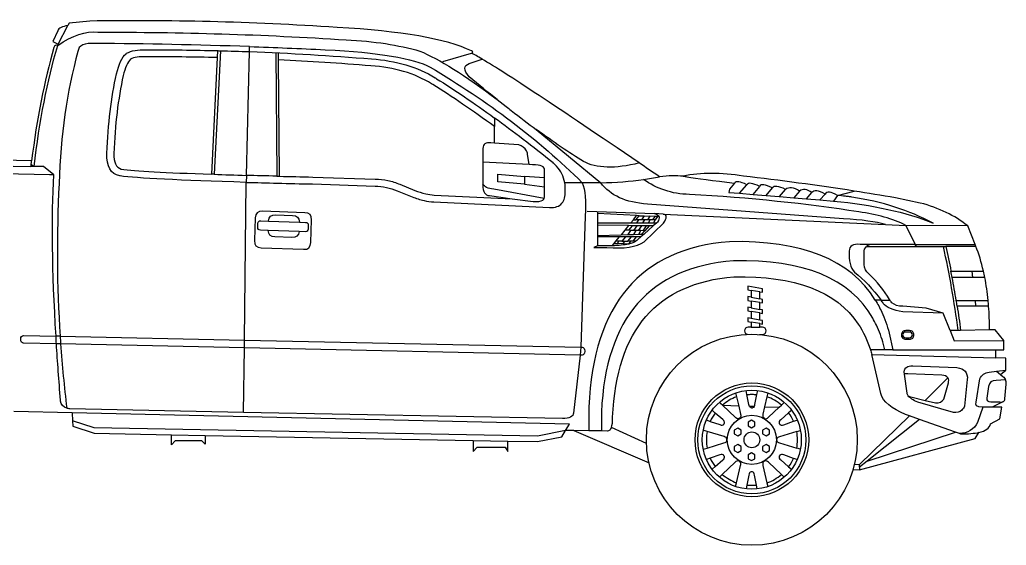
# Model space of a CAD drawing. Header units: metres. Extents: x -4511 to 935, y 0 to 1931.
# Drawn here: x -2692 to 935, y 0 to 1931 of the extents above; entities that cross this region are included whole.
import ezdxf

# ---------------------------------------------------------------- set-up
doc = ezdxf.new("R2010")
doc.units = ezdxf.units.M
doc.layers.add('ceco.net 247', color=7, linetype='Continuous')

msp = doc.modelspace()

# ---------------------------------------------------------------- linework, layer by layer
at = {"layer": 'ceco.net 247'}
for p, q in [((395.8, 296.1), (376.5, 295.2)), ((395.8, 276.9), (371.2, 275.6))]:
    msp.add_line(p, q, dxfattribs=at)
for points in [[(-2550.9, 1841.3), (-2514.8, 1909.1)], [(-1954.2, 1816.9), (-1977.2, 1362.9)], [(-1964.5, 1791.6), (-1963.2, 1817.3)], [(-1847.3, 1813.6), (-1847.2, 1832.1)], [(-1986.2, 1363.1), (-1964.5, 1791.6)], [(-1858.7, 1359.1), (-1847.3, 1813.6)], [(-1750.9, 1809.6), (-1746.7, 1356)], [(-1740.3, 1783.4), (-1740.7, 1809.1)], [(-1736.4, 1355.8), (-1740.3, 1783.4)], [(-1136.6, 1777.3), (-1030.7, 1807.7)], [(-946.1, 1569.7), (-946.1, 1538)], [(-946.1, 1477.3), (-946.1, 1538)], [(-792.5, 1527.6), (-555.6, 1332.1)], [(-4390, 1424.5), (-2650.8, 1391.3)], [(-2582.6, 1361.1), (-4398.4, 1399.8)], [(-2641.7, 1391.4), (-2650.8, 1391.4)], [(-2641.7, 1391.4), (-2649.6, 1400.3)], [(-2639.3, 1391.4), (-2641.7, 1391.4)], [(-2566.5, 1360.7), (-2605, 1391.4), (-2639.3, 1391.4)], [(-988.9, 1408), (-988.9, 1327)], [(-819.4, 1398.5), (-988.9, 1408)], [(-1858.7, 1359.1), (-1859.1, 1333.4)], [(-836, 1326.3), (-933.9, 1334.7), (-933.9, 1362.9), (-836, 1355.4)], [(-836, 1355.4), (-836, 1326.3)], [(-762.1, 1350.1), (-836, 1355.4)], [(-762.1, 1316.7), (-762.1, 1350.1)], [(-1865.9, 753.6), (-1859.1, 1333.4)], [(-836, 1326.3), (-762.1, 1316.7)], [(-623.4, 1332.1), (-688, 1332.1)], [(-555.6, 1332.1), (-623.4, 1332.1)], [(-63.3, 1329.9), (-82.3, 1308.1), (-84.9, 1296.5), (-45.7, 1293.3)], [(-45.7, 1293.3), (-18.5, 1324.2)], [(5.3, 1289), (29, 1318.4)], [(53, 1285.2), (75.5, 1312.9)], [(101.9, 1281.1), (123.9, 1307.4)], [(-45.7, 1293.3), (5.3, 1289)], [(5.3, 1289), (52.4, 1285.2), (53, 1285.2)], [(53, 1285.2), (101, 1281.1), (101.9, 1281.1)], [(101.9, 1281.1), (154.2, 1276)], [(175.6, 1301.1), (154.2, 1276)], [(154.2, 1276), (200.9, 1272.7)], [(200.9, 1272.7), (220.4, 1296)], [(200.9, 1272.7), (249.7, 1268.7)], [(249.7, 1268.7), (270.1, 1290.3)], [(315, 1285.5), (299.8, 1264.5)], [(315, 1285.5), (376.4, 1301.3)], [(249.7, 1268.7), (299.8, 1264.5)], [(-605.5, 1227.1), (-358.3, 1218.3)], [(-567.1, 1223.2), (-567.1, 1219.2)], [(-567.1, 1219.2), (-567.1, 1176.1)], [(-423.8, 1211.5), (-567.1, 1219.2)], [(-435.5, 1195.3), (-423.8, 1211.5)], [(-426.1, 1195.3), (-414.8, 1210.9)], [(-414.8, 1210.9), (-423.8, 1211.5)], [(-414.8, 1210.9), (-395.7, 1210)], [(-395.7, 1210), (-405.8, 1195.2)], [(-395.7, 1210), (-375.7, 1208.9)], [(-375.7, 1208.9), (-383.4, 1195.2)], [(-355.7, 1208), (-375.7, 1208.9)], [(-364.2, 1195.2), (-355.7, 1208)], [(-325.7, 1217), (-358.3, 1218.3)], [(-346.7, 1207.4), (-355.7, 1208)], [(-346.7, 1207.4), (-355, 1195.2)], [(-340.9, 1206.9), (-346.7, 1207.4)], [(-325.7, 1217), (491.2, 1178.6)], [(-1777.1, 1191.3), (-1663.8, 1187.3)], [(-567.1, 1176.1), (-567.1, 1138.3)], [(-453.6, 1174.4), (-567.1, 1176.1)], [(-564, 1185.1), (-444.9, 1185.1)], [(-453.6, 1174.4), (-467.2, 1157.7)], [(-439, 1174.1), (-453.6, 1174.4)], [(-452.9, 1157.2), (-439, 1174.1)], [(-444.9, 1185.1), (-435.5, 1195.3)], [(-444.9, 1185.1), (-422.8, 1185.1)], [(-423.2, 1173.9), (-439, 1174.1)], [(-423.2, 1173.9), (-435.7, 1156.7)], [(-435.5, 1195.3), (-426.1, 1195.3)], [(-416, 1195.3), (-426.1, 1195.3)], [(-404.5, 1173.5), (-423.2, 1173.9)], [(-422.8, 1185.1), (-416, 1195.3)], [(-422.8, 1185.1), (-401.6, 1185.1)], [(-416.4, 1156.1), (-404.5, 1173.5)], [(-405.8, 1195.2), (-416, 1195.3)], [(-394.8, 1195.2), (-405.8, 1195.2)], [(-387.3, 1173.3), (-404.5, 1173.5)], [(-394.8, 1195.2), (-401.6, 1185.1)], [(-401.6, 1185.1), (-379.6, 1185.1)], [(-399.9, 1155.7), (-387.3, 1173.3)], [(-362.7, 1173.1), (-396.4, 1143.5)], [(-383.4, 1195.2), (-394.8, 1195.2)], [(-377, 1173.3), (-393.5, 1155.7)], [(-377, 1173.3), (-387.3, 1173.3)], [(-374.1, 1195.2), (-383.4, 1195.2)], [(-379.6, 1185.1), (-374.1, 1195.2)], [(-379.6, 1185.1), (-361.4, 1185.1)], [(-362.7, 1173.1), (-377, 1173.3)], [(-364.2, 1195.2), (-374.1, 1195.2)], [(-355, 1195.2), (-364.2, 1195.2)], [(-348.9, 1185.1), (-362.7, 1173.1)], [(-355, 1195.2), (-361.4, 1185.1)], [(-361.4, 1185.1), (-348.9, 1185.1)], [(491.2, 1178.6), (566.4, 1175.2)], [(566.4, 1175.2), (601, 1105.3)], [(793.6, 1173.1), (566.4, 1175.2)], [(820.5, 1105.3), (793.6, 1173.1)], [(-1665.1, 1152.6), (-1778.2, 1156.7)], [(-567.1, 1138.3), (-480.6, 1140.9)], [(-567.1, 1138.3), (-567.1, 1133.4)], [(-567.1, 1133.4), (-567.1, 1100.2)], [(-486.7, 1133.4), (-567.1, 1133.4)], [(-500, 1116.7), (-486.7, 1133.4)], [(-464.8, 1133.4), (-486.7, 1133.4)], [(-467.2, 1157.7), (-480.6, 1140.9)], [(-480.6, 1140.9), (-454.7, 1141.6)], [(-464.8, 1133.4), (-478, 1116.7)], [(-452.9, 1157.2), (-467.2, 1157.7)], [(-442.8, 1133.4), (-464.8, 1133.4)], [(-455.7, 1116.7), (-442.8, 1133.4)], [(-454.7, 1141.6), (-444.5, 1157)], [(-454.7, 1141.6), (-434.9, 1142.3)], [(-444.5, 1157), (-452.9, 1157.2)], [(-435.7, 1156.7), (-444.5, 1157)], [(-423.9, 1133.4), (-442.8, 1133.4)], [(-436.4, 1116.7), (-423.9, 1133.4)], [(-426.1, 1156.5), (-435.7, 1156.7)], [(-426.1, 1156.5), (-434.9, 1142.3)], [(-434.9, 1142.3), (-415.5, 1142.9)], [(-416.4, 1156.1), (-426.1, 1156.5)], [(-408, 1133.4), (-423.9, 1133.4)], [(-408.3, 1155.9), (-416.4, 1156.1)], [(-415.5, 1142.9), (-408.3, 1155.9)], [(-415.5, 1142.9), (-405.2, 1143.1)], [(-399.9, 1155.7), (-408.3, 1155.9)], [(-396.4, 1143.5), (-408, 1133.4)], [(-393.5, 1155.7), (-405.2, 1143.1)], [(-405.2, 1143.1), (-396.4, 1143.5)], [(-393.5, 1155.7), (-399.9, 1155.7)], [(-513.6, 1100.2), (-506.6, 1108.6)], [(-506.6, 1108.6), (-500, 1116.7)], [(-506.6, 1108.6), (-493.8, 1108.1)], [(-489, 1116.7), (-500, 1116.7)], [(-493.8, 1108.1), (-489, 1116.7)], [(-473.6, 1107.3), (-493.8, 1108.1)], [(-478, 1116.7), (-489, 1116.7)], [(-478, 1116.7), (-467, 1116.7)], [(-473.6, 1107.3), (-467, 1116.7)], [(-453.6, 1106.6), (-473.6, 1107.3)], [(-467, 1116.7), (-455.7, 1116.7)], [(-446.1, 1116.7), (-455.7, 1116.7)], [(-453.5, 1106.6), (-453.6, 1106.6)], [(-446.1, 1116.7), (-453.5, 1106.6)], [(-436.4, 1116.7), (-446.1, 1116.7)], [(-426.7, 1116.7), (-436.4, 1116.7)], [(421.7, 1097.8), (704.3, 1097.8)], [(601, 1105.3), (438.4, 1105.5)], [(604.8, 1097.8), (601, 1105.3)], [(601, 1105.3), (820.5, 1105.3)], [(704.3, 1097.8), (713.2, 1097.8)], [(823.6, 1097.8), (713.2, 1097.8)], [(732.1, 1007.4), (808.8, 1007.4)], [(811.5, 983.4), (736.7, 983.4)], [(808.8, 1007.4), (851.5, 1007.4)], [(808.8, 1007.4), (811.5, 983.4)], [(856.6, 983.4), (811.5, 983.4)], [(29.5, 930.9), (38.7, 929.3), (38.7, 942.1), (-14.3, 952.4), (-14.3, 938.3), (-2.4, 936.2)], [(-2.4, 911.1), (-14.3, 913.5), (-14.3, 899.4), (-2.4, 897.4)], [(29.5, 930.9), (-2.4, 936.2)], [(-2.4, 936.2), (-2.4, 911.1)], [(-2.4, 911.1), (29.5, 905.1)], [(29.5, 905.1), (29.5, 930.9)], [(-2.4, 872.8), (-14.3, 875), (-14.3, 860.9), (-2.4, 858.9)], [(29.5, 891.9), (-2.4, 897.4)], [(-2.4, 897.4), (-2.4, 872.8)], [(-2.4, 872.8), (29.5, 866.6)], [(29.5, 891.9), (38.7, 890.4), (38.7, 903.3), (29.5, 905.1)], [(29.5, 866.6), (29.5, 891.9)], [(475.1, 900.7), (454, 900.7)], [(475.1, 900.7), (507.9, 900.7)], [(751.4, 899.6), (821.6, 899.6)], [(824.2, 878.3), (754.9, 878.3)], [(824.2, 878.3), (821.6, 899.6)], [(821.6, 899.6), (868.7, 899.6)], [(870.7, 878.3), (824.2, 878.3)], [(-2.4, 833.6), (-14.3, 835.8), (-14.3, 821.8), (-2.4, 819.6)], [(-2.4, 858.9), (-2.4, 833.6)], [(29.5, 853.6), (-2.4, 858.9)], [(29.5, 853.6), (38.7, 851.9), (38.7, 864.7), (29.5, 866.6)], [(29.5, 827.3), (29.5, 853.6)], [(729.4, 788.7), (703.7, 852.6)], [(29.5, 827.3), (-2.4, 833.6)], [(-2.4, 819.6), (-2.4, 801.3)], [(29.5, 814.3), (-2.4, 819.6)], [(-2.4, 801.3), (29.5, 801.3)], [(29.5, 814.3), (38.7, 812.8), (38.7, 825.7), (29.5, 827.3)], [(29.5, 801.3), (29.5, 814.3)], [(-2543.6, 767.9), (-2558.6, 768.1)], [(-2543.6, 767.9), (-1865.9, 753.6)], [(758.7, 789.2), (729.4, 788.7)], [(729.4, 788.7), (744.4, 750.5), (927, 752.5)], [(767.7, 789.2), (758.7, 789.2)], [(874.2, 791), (767.7, 789.2)], [(927, 752.5), (894.9, 791), (874.2, 791)], [(-2541.7, 739.7), (-2557.1, 740.2)], [(-1866.1, 725.4), (-2541.7, 739.7)], [(-1866.1, 725.4), (-1865.9, 753.6)], [(-1865.9, 753.6), (-629.3, 727.2)], [(-629.3, 727.2), (-631.7, 699)], [(897.5, 718.1), (927, 718.1), (927, 752.5)], [(-1869, 488.3), (-1866.1, 725.4)], [(-631.7, 699), (-1866.1, 725.4)], [(488.6, 718.1), (436, 718.1)], [(441, 701.4), (897.5, 688.3)], [(518.9, 718.1), (488.6, 718.1)], [(518.9, 718.1), (897.5, 718.1)], [(897.5, 688.3), (897.5, 718.1)], [(933.4, 643.8), (933.4, 687.3), (897.5, 688.3)], [(899.3, 639.4), (933.4, 643.8)], [(914.2, 627.5), (933.4, 643.8)], [(720.9, 615), (637.3, 532.3)], [(-59.8, 559.7), (-56.3, 545)], [(-56.3, 545), (-48.4, 511.5)], [(-18.5, 553.5), (-21.1, 568.5)], [(20.2, 568.6), (17.4, 553.6)], [(55.5, 545.6), (46.9, 508.7)], [(58.6, 560), (55.5, 545.6)], [(-108.4, 514.6), (-119.6, 525.1)], [(-107.3, 513.3), (-108.4, 514.6)], [(-48.4, 511.5), (-107.3, 513.3)], [(7.9, 509.6), (-9.2, 510.2)], [(46.9, 508.7), (100.5, 506.9)], [(100.5, 506.9), (108.5, 514.6)], [(108.5, 514.6), (119.4, 525)], [(922.6, 527), (883.9, 507.7)], [(-2499.7, 486.3), (-2713.5, 491)], [(-2499.7, 486.3), (-2497.9, 457.3)], [(-684.9, 421.7), (-670.7, 444.7), (-2499.7, 486.3)], [(-135, 485.8), (-146.5, 495.9)], [(146.4, 495.8), (135.3, 486.2)], [(579.9, 475.5), (395.8, 296.1)], [(615.9, 462.6), (579.9, 475.5)], [(883.9, 507.7), (848.7, 507.7)], [(-2497.9, 457.3), (-2496.6, 437), (-2417.8, 411.5), (-2133.8, 406)], [(-684.9, 421.7), (-788.8, 401.2), (-2417.8, 431.8), (-2497.9, 457.3)], [(-167, 460.2), (-152.9, 455.2)], [(-13.8, 452.6), (-13.8, 438.3), (-1.1, 431), (11.2, 438.3), (11.2, 452.6), (-1.1, 459.8), (-13.8, 452.6), (-13.8, 452.6)], [(153.6, 455.4), (166.9, 459.9)], [(615.9, 462.6), (423.5, 308.6)], [(748.6, 415.3), (615.9, 462.6)], [(-2010.5, 403.8), (-2010.5, 371.1), (-2022.1, 384), (-2120.9, 384), (-2133.8, 368.6), (-2133.8, 406)], [(-2133.8, 406), (-2010.5, 403.8)], [(-2010.5, 403.8), (-1024.4, 385.1)], [(-897.6, 382.7), (-788.8, 380.7), (-699.2, 398.6), (-684.9, 421.7)], [(-654.2, 421.2), (-684.9, 421.7)], [(-599.4, 420.5), (-654.2, 421.2)], [(-654.2, 421.2), (-378.2, 302.6)], [(-553.2, 419.9), (-599.4, 420.5)], [(-387.5, 374), (-516.4, 432.9)], [(-164.5, 418), (-178.8, 422.3)], [(-52.1, 430.3), (-64.7, 423.1), (-64.7, 408.8), (-52.1, 401.6), (-39.6, 408.8), (-39.6, 423.1), (-52.1, 430.3), (-52.1, 430.3)], [(39.2, 423.1), (39.2, 408.8), (52.1, 401.6), (64.3, 408.8), (64.3, 423.1), (52.1, 430.3), (39.2, 423.1), (39.2, 423.1)], [(165, 418), (178.6, 421.9)], [(423.5, 308.6), (748.6, 415.3)], [(763.1, 410.2), (748.6, 415.3)], [(820.7, 392.2), (834.8, 413.7)], [(-1024.4, 385.1), (-1024.4, 344.4), (-1010.1, 359.8), (-907.6, 359.8), (-897.6, 344.4), (-897.6, 382.7)], [(-1024.4, 385.1), (-897.6, 382.7)], [(-64.7, 348.1), (-52.1, 341), (-39.6, 348.1), (-39.6, 362.4), (-52.1, 369.6), (-64.7, 362.4), (-64.7, 348.1), (-64.7, 348.1)], [(64.3, 362.4), (52.1, 369.6), (39.2, 362.4), (39.2, 348.1), (52.1, 341), (64.3, 348.1), (64.3, 362.4), (64.3, 362.4)], [(395.8, 276.9), (820.7, 392.2)], [(-178.6, 352.6), (-164.5, 357.1)], [(-1.1, 339.7), (-13.8, 332.5), (-13.8, 318), (-1.1, 310.9), (11.2, 318), (11.2, 332.5), (-1.1, 339.7), (-1.1, 339.7)], [(178.4, 352.7), (165, 356.7)], [(-153.1, 319.7), (-166.8, 314.8)], [(166.6, 315), (153.6, 319.3)], [(423.5, 308.6), (395.8, 286.6)], [(395.8, 286.6), (395.8, 296.1)], [(-146.3, 279.4), (-135.1, 288.9)], [(-108.6, 260.5), (-119.3, 250.3)], [(119.1, 250.4), (108.9, 260.3)], [(135.3, 288.3), (146, 279.4)], [(395.8, 286.6), (395.8, 276.9)], [(-59.6, 215.8), (-56.3, 229.5)], [(-18.5, 221), (-21.1, 207)], [(20, 206.9), (17.4, 221)], [(55.5, 228.9), (58.5, 215.5)]]:
    msp.add_lwpolyline(points, dxfattribs=at)
for centre, radius in [((0, 387.7), 387.7), ((0.2, 387.3), 208.9), ((0.1, 387.3), 198.5), ((-0.1, 387.8), 182), ((0.1, 387.4), 90.4), ((0.2, 387.3), 29)]:
    msp.add_circle(centre, radius, dxfattribs=at)
for points, knots in [([(-1030.7, 1807.7), (-1025, 1811.2), (-1025, 1814.2), (-1030.7, 1816.4), (-1125.1, 1860.6), (-1289.8, 1889.3), (-1525, 1902.7), (-1844.8, 1923.1), (-2147.9, 1930.8), (-2434.1, 1926), (-2434.1, 1926), (-2510, 1918.3), (-2510, 1918.3), (-2510, 1918.3), (-2514.8, 1909.1), (-2514.8, 1909.1)], [0, 0, 0, 0, 1, 1, 1, 2, 2, 2, 3, 3, 3, 4, 4, 4, 5, 5, 5, 5]), ([(-2514.8, 1909.1), (-2535.9, 1906.6), (-2548.3, 1900.2), (-2552.2, 1889.9), (-2552.2, 1889.9), (-2570.3, 1850.3), (-2570.3, 1850.3), (-2570.3, 1850.3), (-2550.9, 1841.3), (-2550.9, 1841.3)], [0, 0, 0, 0, 1, 1, 1, 2, 2, 2, 3, 3, 3, 3]), ([(-2552.2, 1836.7), (-2497.9, 1873.8), (-2448.8, 1889.9), (-2404.8, 1885.1), (-2101.1, 1886), (-1796.7, 1876.7), (-1491.8, 1856.9), (-1389.3, 1852.1), (-1299.1, 1838.4), (-1221, 1815.6), (-1150.2, 1786.9), (-1055.4, 1727.3), (-936.4, 1637.2)], [0, 0, 0, 0, 1, 1, 1, 2, 2, 2, 3, 3, 3, 4, 4, 4, 4]), ([(-2552.2, 1836.7), (-2558.6, 1838.8), (-2563.2, 1836), (-2566.1, 1828.5), (-2601.5, 1706.7), (-2629, 1567.9), (-2648.3, 1412.1)], [0, 0, 0, 0, 1, 1, 1, 2, 2, 2, 2]), ([(-1847.2, 1832.1), (-2038.6, 1838.6), (-2227.4, 1842.6), (-2413.6, 1843.9), (-2454.8, 1845.9), (-2476.3, 1836.2), (-2477.9, 1814.4), (-2518.8, 1667.1), (-2541.9, 1505.6), (-2547.4, 1329.5), (-2556.9, 1139.8), (-2555.7, 952.6), (-2543.6, 767.9)], [0, 0, 0, 0, 1, 1, 1, 2, 2, 2, 3, 3, 3, 4, 4, 4, 4]), ([(-1859.1, 1333.4), (-2105.3, 1340.7), (-2260.1, 1348.4), (-2323, 1356.7), (-2323.5, 1356.9), (-2323.9, 1357.1), (-2324.3, 1357.1), (-2357.5, 1363.6), (-2373.2, 1391.5), (-2371.4, 1440.7), (-2367.5, 1547.8), (-2355.8, 1644.8), (-2336.6, 1731.5), (-2336.6, 1731.5), (-2336.4, 1731.5), (-2336.4, 1731.5), (-2327.7, 1768.1), (-2316, 1792.9), (-2301, 1805.9), (-2300.4, 1806.7), (-2299.9, 1807.2), (-2299, 1807.4), (-2281.9, 1817.6), (-2257.9, 1821.9), (-2226.9, 1820.2), (-2139.1, 1820.4), (-2051.1, 1819.5), (-1963.2, 1817.3)], [0, 0, 0, 0, 1, 1, 1, 2, 2, 2, 3, 3, 3, 4, 4, 4, 5, 5, 5, 6, 6, 6, 7, 7, 7, 8, 8, 8, 9, 9, 9, 9]), ([(-1963.2, 1817.3), (-1960.9, 1817.3), (-1958.8, 1817.1), (-1956.8, 1816.9), (-1955.9, 1816.9), (-1955.2, 1816.9), (-1954.2, 1816.9)], [0, 0, 0, 0, 1, 1, 1, 2, 2, 2, 2]), ([(-1847.2, 1832.1), (-1754.9, 1829), (-1662.2, 1825.2), (-1568.5, 1820.8), (-1371.7, 1810.7), (-1243.2, 1789.4), (-1182.9, 1756.8), (-971.1, 1631.9), (-784.6, 1490.4), (-623.4, 1332.1)], [0, 0, 0, 0, 1, 1, 1, 2, 2, 2, 3, 3, 3, 3]), ([(-1964.5, 1791.6), (-2052.2, 1793.8), (-2139.8, 1794.9), (-2227.6, 1794.7), (-2227.8, 1794.7), (-2228.2, 1794.7), (-2228.5, 1794.7), (-2252.6, 1796), (-2271.5, 1793.1), (-2284.8, 1785.9), (-2295.7, 1774.8), (-2304.6, 1754.6), (-2311.4, 1725.6), (-2311.4, 1725.6), (-2311.4, 1725.8), (-2311.4, 1725.8), (-2330.3, 1640.5), (-2341.9, 1545.2), (-2345.7, 1439.7), (-2347, 1407.3), (-2338, 1388), (-2319, 1382), (-2267.8, 1375.4), (-2156.9, 1369.2), (-1986.2, 1363.1)], [0, 0, 0, 0, 1, 1, 1, 2, 2, 2, 3, 3, 3, 4, 4, 4, 5, 5, 5, 6, 6, 6, 7, 7, 7, 8, 8, 8, 8]), ([(-1847.3, 1813.6), (-1697.9, 1808.1), (-1548.5, 1799.3), (-1398.9, 1787), (-1307.9, 1780.8), (-1229.6, 1757.5), (-1164.2, 1717.4), (-1164, 1717.4), (-1163.8, 1717.2), (-1163.6, 1717), (-1163.6, 1717), (-1159.2, 1714.1), (-1159.2, 1714.1), (-1159.2, 1714.1), (-1159.4, 1714.2), (-1159.4, 1714.2), (-1092.8, 1673), (-1021.9, 1624.9), (-946.1, 1569.7)], [0, 0, 0, 0, 1, 1, 1, 2, 2, 2, 3, 3, 3, 4, 4, 4, 5, 5, 5, 6, 6, 6, 6]), ([(-946.1, 1538), (-1027, 1597.3), (-1102.5, 1648.8), (-1172.9, 1692.4), (-1172.9, 1692.4), (-1173.3, 1692.8), (-1173.3, 1692.8), (-1173.3, 1692.8), (-1177.7, 1695.7), (-1177.7, 1695.7), (-1240.3, 1733.7), (-1314.5, 1755.7), (-1400.7, 1761.4), (-1400.7, 1761.4), (-1401.1, 1761.4), (-1401.1, 1761.4), (-1514.2, 1770.7), (-1627.3, 1778.1), (-1740.3, 1783.4)], [0, 0, 0, 0, 1, 1, 1, 2, 2, 2, 3, 3, 3, 4, 4, 4, 5, 5, 5, 6, 6, 6, 6]), ([(-936.4, 1637.2), (-969.3, 1663.6), (-1003.4, 1691.5), (-1038.9, 1720.8), (-1060.7, 1746.5), (-1060.7, 1762.8), (-1038.9, 1769.6), (-1038.9, 1769.6), (-991.4, 1785.9), (-991.4, 1785.9)], [0, 0, 0, 0, 1, 1, 1, 2, 2, 2, 3, 3, 3, 3]), ([(-936.4, 1637.2), (-936.4, 1637.2), (-903.6, 1611.8), (-903.6, 1611.8), (-897.2, 1606.8), (-891, 1602), (-884.9, 1597.3), (-852.8, 1572.3), (-822, 1549), (-792.5, 1527.6)], [0, 0, 0, 0, 1, 1, 1, 2, 2, 2, 3, 3, 3, 3]), ([(-688, 1332.1), (-691.8, 1355), (-701.9, 1375.2), (-718.4, 1392.8), (-718.4, 1392.8), (-718.8, 1393.2), (-718.8, 1393.2), (-721.9, 1396.3), (-725.2, 1399.4), (-728.5, 1402.5), (-729.1, 1402.9), (-729.4, 1403.3), (-729.8, 1403.6), (-730, 1404), (-730.3, 1404.4), (-730.7, 1404.5), (-806.2, 1465.3), (-878.1, 1520.2), (-946.1, 1569.7)], [0, 0, 0, 0, 1, 1, 1, 2, 2, 2, 3, 3, 3, 4, 4, 4, 5, 5, 5, 6, 6, 6, 6]), ([(-414.2, 1404.5), (-503, 1382.2), (-571.4, 1384.2), (-619.6, 1410.4), (-670.7, 1441.6), (-728.5, 1480.7), (-792.5, 1527.6)], [0, 0, 0, 0, 1, 1, 1, 2, 2, 2, 2]), ([(-946.1, 1477.3), (-946.1, 1477.3), (-959.5, 1478.5), (-959.5, 1478.5), (-978.8, 1481), (-988.5, 1474.2), (-988.9, 1457.9), (-988.9, 1457.9), (-988.9, 1408), (-988.9, 1408)], [0, 0, 0, 0, 1, 1, 1, 2, 2, 2, 3, 3, 3, 3]), ([(-819.4, 1398.5), (-819.4, 1398.5), (-824.8, 1437.4), (-824.8, 1437.4), (-825.7, 1441.8), (-827.1, 1445.8), (-829.2, 1449.7), (-834.8, 1460.5), (-844, 1467.4), (-856.7, 1470.9), (-857, 1471.1), (-857.4, 1471.3), (-857.6, 1471.3), (-857.6, 1471.3), (-946.1, 1477.3), (-946.1, 1477.3)], [0, 0, 0, 0, 1, 1, 1, 2, 2, 2, 3, 3, 3, 4, 4, 4, 5, 5, 5, 5]), ([(-2648.3, 1412.1), (-2648.3, 1412.1), (-4355.1, 1450), (-4355.1, 1450), (-4374.9, 1449.7), (-4386.5, 1441.2), (-4390, 1424.5)], [0, 0, 0, 0, 1, 1, 1, 2, 2, 2, 2]), ([(-762.1, 1350.1), (-762.1, 1350.1), (-762.1, 1375.8), (-762.1, 1375.8), (-760.4, 1391.4), (-775.4, 1398.7), (-806.8, 1397.8), (-806.8, 1397.8), (-819.4, 1398.5), (-819.4, 1398.5)], [0, 0, 0, 0, 1, 1, 1, 2, 2, 2, 3, 3, 3, 3]), ([(-2558.6, 768.1), (-2573.1, 1008.5), (-2575.8, 1206.2), (-2566.5, 1360.9), (-2566.5, 1360.9), (-2582.6, 1361.1), (-2582.6, 1361.1)], [0, 0, 0, 0, 1, 1, 1, 2, 2, 2, 2]), ([(-1977.2, 1362.9), (-1978.1, 1362.9), (-1978.8, 1362.9), (-1979.7, 1362.9), (-1981.9, 1363.1), (-1984.1, 1363.1), (-1986.2, 1363.1)], [0, 0, 0, 0, 1, 1, 1, 2, 2, 2, 2]), ([(-1736.4, 1355.8), (-1697.7, 1354.9), (-1657, 1353.9), (-1614.7, 1352.9), (-1614.7, 1352.9), (-1384.6, 1345.1), (-1384.6, 1345.1), (-1369, 1344.9), (-1353.7, 1343.1), (-1338.5, 1340), (-1338.5, 1340), (-1338.2, 1340), (-1338.2, 1340), (-1323.3, 1336.9), (-1308.8, 1332.3), (-1294.5, 1326.3), (-1294.5, 1326.3), (-1239.1, 1303.9), (-1239.1, 1303.9), (-1226.1, 1298.9), (-1212.9, 1294.7), (-1199.2, 1291.2), (-1189.1, 1288.8), (-1178.6, 1287.4), (-1167.6, 1286.8), (-1167.6, 1286.8), (-881, 1273.3), (-881, 1273.3)], [0, 0, 0, 0, 1, 1, 1, 2, 2, 2, 3, 3, 3, 4, 4, 4, 5, 5, 5, 6, 6, 6, 7, 7, 7, 8, 8, 8, 9, 9, 9, 9]), ([(566.4, 1175.2), (517.6, 1199.9), (459.8, 1216.2), (393.3, 1224.5), (200.9, 1255.1), (-6.8, 1276.6), (-229.8, 1288.8), (-294.1, 1290.7), (-350.4, 1309.2), (-398.3, 1344.2)], [0, 0, 0, 0, 1, 1, 1, 2, 2, 2, 3, 3, 3, 3]), ([(376.4, 1301.3), (239.6, 1322.6), (103.8, 1340.7), (-31, 1356), (-112.8, 1369.7), (-186.9, 1369.7), (-253.1, 1356)], [0, 0, 0, 0, 1, 1, 1, 2, 2, 2, 2]), ([(-253.1, 1356), (-248.1, 1355.4), (-243.3, 1354.9), (-238.8, 1354.1), (-202.1, 1348.1), (-143.6, 1340), (-63.3, 1329.9)], [0, 0, 0, 0, 1, 1, 1, 2, 2, 2, 2]), ([(-1859.1, 1333.4), (-1785.9, 1331.4), (-1704.5, 1329.4), (-1615, 1327.3), (-1615, 1327.3), (-1385.3, 1319.6), (-1385.3, 1319.6), (-1371.3, 1319.3), (-1357.4, 1317.6), (-1343.7, 1314.9), (-1330.3, 1312.1), (-1317.3, 1307.9), (-1304.2, 1302.6), (-1304.2, 1302.6), (-1303.9, 1302.4), (-1303.9, 1302.4), (-1303.9, 1302.4), (-1248.7, 1280.2), (-1248.7, 1280.2), (-1234.6, 1274.6), (-1219.9, 1269.8), (-1205, 1266.3), (-1193.5, 1263.5), (-1181.6, 1261.9), (-1169.3, 1261.2), (-1169.3, 1261.2), (-743.5, 1241.2), (-743.5, 1241.2), (-722.8, 1239.9), (-707.8, 1245), (-698.4, 1256.4), (-689.1, 1266.3), (-685, 1281.7), (-686.5, 1302.4), (-686.5, 1302.4), (-686.5, 1303.7), (-686.5, 1303.7), (-686.5, 1303.9), (-686.5, 1304.1), (-686.5, 1304.2), (-686, 1314), (-686.3, 1323.1), (-688, 1332.1)], [0, 0, 0, 0, 1, 1, 1, 2, 2, 2, 3, 3, 3, 4, 4, 4, 5, 5, 5, 6, 6, 6, 7, 7, 7, 8, 8, 8, 9, 9, 9, 10, 10, 10, 11, 11, 11, 12, 12, 12, 13, 13, 13, 14, 14, 14, 14]), ([(-988.9, 1327), (-988.9, 1327), (-988.9, 1323.1), (-988.9, 1323.1), (-989.4, 1298.4), (-981.2, 1285.5), (-964.5, 1284.5), (-964.5, 1284.5), (-881, 1273.3), (-881, 1273.3)], [0, 0, 0, 0, 1, 1, 1, 2, 2, 2, 3, 3, 3, 3]), ([(-763.3, 1274.2), (-763.3, 1274.2), (-949.3, 1307.7), (-949.3, 1307.7), (-970.7, 1310.7), (-983.9, 1317.1), (-988.9, 1327)], [0, 0, 0, 0, 1, 1, 1, 2, 2, 2, 2]), ([(-763.3, 1274.2), (-762.1, 1276.8), (-761.7, 1279.9), (-762.1, 1283.5), (-762.1, 1283.5), (-762.1, 1316.7), (-762.1, 1316.7)], [0, 0, 0, 0, 1, 1, 1, 2, 2, 2, 2]), ([(-623.4, 1332.1), (-613, 1305.4), (-609.7, 1264.5), (-613.2, 1209.3), (-613.2, 1209.3), (-629.3, 727.2), (-629.3, 727.2)], [0, 0, 0, 0, 1, 1, 1, 2, 2, 2, 2]), ([(491.2, 1178.6), (455.8, 1188.4), (404.5, 1195.5), (337.2, 1199.9), (337.2, 1199.9), (-384, 1253.8), (-384, 1253.8), (-463.5, 1258.6), (-520.7, 1284.6), (-555.6, 1332.1)], [0, 0, 0, 0, 1, 1, 1, 2, 2, 2, 3, 3, 3, 3]), ([(-881, 1273.3), (-881, 1273.3), (-804.2, 1263), (-804.2, 1263), (-787.5, 1262.1), (-775.6, 1263.7), (-768.8, 1268.1), (-766.3, 1269.8), (-764.4, 1271.8), (-763.3, 1274.2)], [0, 0, 0, 0, 1, 1, 1, 2, 2, 2, 3, 3, 3, 3]), ([(299.8, 1264.5), (444.4, 1251.1), (566.7, 1224.1), (666.7, 1183.4), (578.1, 1230.5), (478.6, 1262.4), (367.8, 1279.1), (362.1, 1280.1), (356.3, 1280.8), (350.6, 1281.5), (348.7, 1281.7), (346.9, 1282.1), (344.9, 1282.3), (334.8, 1283.3), (324.9, 1284.5), (315, 1285.5)], [0, 0, 0, 0, 1, 1, 1, 2, 2, 2, 3, 3, 3, 4, 4, 4, 5, 5, 5, 5]), ([(793.6, 1173.1), (746.1, 1211.5), (688, 1239.5), (619.2, 1257.3), (619.2, 1257.3), (528.1, 1276.6), (528.1, 1276.6), (477.3, 1285.2), (426.8, 1293.4), (376.4, 1301.3)], [0, 0, 0, 0, 1, 1, 1, 2, 2, 2, 3, 3, 3, 3]), ([(-1799.7, 1227.4), (-1799.7, 1227.4), (-1643.3, 1221.9), (-1643.3, 1221.9), (-1626.2, 1221.4), (-1618, 1212.4), (-1618.7, 1195.3), (-1618.7, 1195.3), (-1621.5, 1111.9), (-1621.5, 1111.9), (-1622.2, 1094.8), (-1631, 1086.6), (-1648, 1087.3), (-1648, 1087.3), (-1804.6, 1092.7), (-1804.6, 1092.7), (-1821.5, 1093.4), (-1829.6, 1102.2), (-1829, 1119.2), (-1829, 1119.2), (-1826.1, 1202.9), (-1826.1, 1202.9), (-1825.5, 1219.9), (-1816.7, 1228), (-1799.7, 1227.4), (-1799.7, 1227.4), (-1799.7, 1227.4), (-1799.7, 1227.4)], [0, 0, 0, 0, 1, 1, 1, 2, 2, 2, 3, 3, 3, 4, 4, 4, 5, 5, 5, 6, 6, 6, 7, 7, 7, 8, 8, 8, 9, 9, 9, 9]), ([(-1777.1, 1191.3), (-1776, 1207.2), (-1767.2, 1214.8), (-1750.9, 1214), (-1750.9, 1214), (-1688.6, 1212), (-1688.6, 1212), (-1672.2, 1211.5), (-1664, 1203.2), (-1663.8, 1187.3)], [0, 0, 0, 0, 1, 1, 1, 2, 2, 2, 3, 3, 3, 3]), ([(-567.1, 1100.2), (-567.1, 1100.2), (-581.3, 1093.8), (-581.3, 1093.8), (-581.3, 1093.8), (-533.8, 1093.8), (-533.8, 1093.8), (-469.4, 1088.6), (-423.8, 1095.8), (-396.4, 1115.4), (-396.4, 1115.4), (-324.8, 1183.4), (-324.8, 1183.4), (-311.2, 1203.2), (-311.6, 1214.4), (-325.7, 1217)], [0, 0, 0, 0, 1, 1, 1, 2, 2, 2, 3, 3, 3, 4, 4, 4, 5, 5, 5, 5]), ([(-340.9, 1206.9), (-339.8, 1201.9), (-341.6, 1195.5), (-346.6, 1187.5), (-346.6, 1187.5), (-348.9, 1185.1), (-348.9, 1185.1)], [0, 0, 0, 0, 1, 1, 1, 2, 2, 2, 2]), ([(-1778.2, 1156.7), (-1778.2, 1156.7), (-1806.7, 1157.7), (-1806.7, 1157.7), (-1813.4, 1157.9), (-1816.9, 1161.4), (-1816.7, 1168.2), (-1816.7, 1168.2), (-1816.2, 1182.3), (-1816.2, 1182.3), (-1815.8, 1189.1), (-1812.2, 1192.4), (-1805.4, 1192.2), (-1805.4, 1192.2), (-1777.1, 1191.3), (-1777.1, 1191.3)], [0, 0, 0, 0, 1, 1, 1, 2, 2, 2, 3, 3, 3, 4, 4, 4, 5, 5, 5, 5]), ([(-1663.8, 1187.3), (-1663.8, 1187.3), (-1641.3, 1186.3), (-1641.3, 1186.3), (-1634.5, 1186.2), (-1631.2, 1182.7), (-1631.5, 1175.9), (-1631.5, 1175.9), (-1631.9, 1161.8), (-1631.9, 1161.8), (-1632.1, 1155), (-1635.8, 1151.7), (-1642.5, 1151.9), (-1642.5, 1151.9), (-1665.1, 1152.6), (-1665.1, 1152.6)], [0, 0, 0, 0, 1, 1, 1, 2, 2, 2, 3, 3, 3, 4, 4, 4, 5, 5, 5, 5]), ([(-1665.1, 1152.6), (-1666.4, 1137.4), (-1675.2, 1130.1), (-1691.5, 1130.6), (-1691.5, 1130.6), (-1753.7, 1132.6), (-1753.7, 1132.6), (-1770, 1133.4), (-1778, 1141.4), (-1778.2, 1156.7)], [0, 0, 0, 0, 1, 1, 1, 2, 2, 2, 3, 3, 3, 3]), ([(-408, 1133.4), (-408, 1133.4), (-419.5, 1123.1), (-419.5, 1123.1), (-421.6, 1120.7), (-423.9, 1118.7), (-426.7, 1116.7)], [0, 0, 0, 0, 1, 1, 1, 2, 2, 2, 2]), ([(454, 900.7), (361.8, 1049.8), (183, 1121.3), (-82, 1115.2), (-410.2, 1089), (-582.7, 886.4), (-599.4, 507.7), (-599.4, 507.7), (-599.4, 420.5), (-599.4, 420.5)], [0, 0, 0, 0, 1, 1, 1, 2, 2, 2, 3, 3, 3, 3]), ([(438.4, 1105.5), (438.4, 1105.5), (398.4, 1105.5), (398.4, 1105.5), (372.2, 1107.9), (358.5, 1099.6), (357.5, 1080.9), (356.1, 1045.5), (362.8, 1019.5), (377.9, 1002.8), (412.9, 975.7), (445.4, 941.6), (475.1, 900.7)], [0, 0, 0, 0, 1, 1, 1, 2, 2, 2, 3, 3, 3, 4, 4, 4, 4]), ([(507.9, 900.7), (507.3, 901.2), (506.8, 902), (506.6, 902.7), (485.7, 937.2), (460.4, 968.7), (430.5, 997.3), (419.3, 1005.6), (413.4, 1017.3), (412.7, 1032.1), (412.7, 1032.1), (412.7, 1074.5), (412.7, 1074.5), (411.8, 1084.6), (414.9, 1092.3), (421.7, 1097.8)], [0, 0, 0, 0, 1, 1, 1, 2, 2, 2, 3, 3, 3, 4, 4, 4, 5, 5, 5, 5]), ([(488.6, 718.1), (488.6, 718.1), (484, 737.5), (484, 737.5), (477.3, 762.6), (468.6, 786.1), (458.2, 808.1), (453.6, 817.4), (449, 826.2), (444.3, 834.9), (360.3, 980.8), (189.8, 1050.9), (-67.5, 1045), (-375.7, 1021), (-537.6, 835.4), (-553.2, 488.5), (-553.2, 488.5), (-553.2, 419.9), (-553.2, 419.9)], [0, 0, 0, 0, 1, 1, 1, 2, 2, 2, 3, 3, 3, 4, 4, 4, 5, 5, 5, 6, 6, 6, 6]), ([(-516.4, 432.9), (-513.3, 441.6), (-511.8, 454), (-512, 470.5), (-497.6, 791.9), (-348.9, 963.9), (-65.7, 986.1), (157.7, 991.3), (309.9, 933.5), (391.1, 812.7), (409.8, 784.6), (424.8, 753.1), (436, 718.1)], [0, 0, 0, 0, 1, 1, 1, 2, 2, 2, 3, 3, 3, 4, 4, 4, 4]), ([(454, 900.7), (462.6, 886.6), (470.5, 871.9), (477.6, 856.5), (482.9, 844.8), (487.9, 832.7), (492.5, 820.2), (497.1, 807.2), (501.1, 793.6), (505, 779.5), (505, 779.5), (518.9, 718.1), (518.9, 718.1)], [0, 0, 0, 0, 1, 1, 1, 2, 2, 2, 3, 3, 3, 4, 4, 4, 4]), ([(703.7, 852.6), (703.7, 852.6), (555.2, 857.8), (555.2, 857.8), (519.1, 863.3), (495, 873.5), (483.1, 888.8), (480.4, 892.6), (477.8, 896.6), (475.1, 900.7)], [0, 0, 0, 0, 1, 1, 1, 2, 2, 2, 3, 3, 3, 3]), ([(703.7, 852.6), (703.7, 852.6), (641, 870.6), (641, 870.6), (641, 870.6), (555.2, 878.3), (555.2, 878.3), (537.8, 878), (524.4, 882.2), (515, 891), (513, 892.8), (511.2, 894.8), (509.5, 897.2), (509, 898.5), (508.4, 899.6), (507.9, 900.7)], [0, 0, 0, 0, 1, 1, 1, 2, 2, 2, 3, 3, 3, 4, 4, 4, 5, 5, 5, 5]), ([(-2.4, 801.3), (-2.4, 801.3), (-13.2, 801.3), (-13.2, 801.3), (-16.7, 801.3), (-20, 800), (-22.8, 797.4), (-25.3, 794.7), (-26.6, 791.6), (-26.6, 787.9), (-26.6, 787.9), (-26.6, 787.7), (-26.6, 787.7), (-26.6, 784.2), (-25.3, 781.1), (-22.8, 778.6), (-21.1, 776.9), (-19.2, 775.7), (-17.2, 775)], [0, 0, 0, 0, 1, 1, 1, 2, 2, 2, 3, 3, 3, 4, 4, 4, 5, 5, 5, 5.60443, 5.60443, 5.60443, 5.60443]), ([(28.7, 774.3), (35.1, 774.3), (39.6, 774.3), (39.6, 774.3), (43.1, 774.3), (46.2, 775.8), (48.8, 778.6), (51.5, 781.1), (52.8, 784.2), (52.8, 787.7), (52.8, 787.7), (52.8, 787.9), (52.8, 787.9), (52.8, 791.6), (51.5, 794.7), (48.8, 797.4), (46.2, 800), (43.1, 801.3), (39.6, 801.3), (39.6, 801.3), (29.5, 801.3), (29.5, 801.3)], [6.707565, 6.707565, 6.707565, 6.707565, 7, 7, 7, 8, 8, 8, 9, 9, 9, 10, 10, 10, 11, 11, 11, 12, 12, 12, 13, 13, 13, 13]), ([(-2557.1, 740.2), (-2557.1, 740.2), (-2678.1, 742.8), (-2678.1, 742.8), (-2680.9, 742.8), (-2683.3, 744.1), (-2685.3, 746.5), (-2687.3, 749), (-2688.4, 752), (-2688.4, 755.1), (-2688.4, 755.1), (-2688.4, 758.2), (-2688.4, 758.2), (-2688.4, 761.7), (-2687.3, 764.6), (-2685.3, 767.2), (-2683.3, 769.6), (-2680.9, 770.7), (-2678.1, 770.7), (-2678.1, 770.7), (-2558.6, 768.1), (-2558.6, 768.1)], [0, 0, 0, 0, 1, 1, 1, 2, 2, 2, 3, 3, 3, 4, 4, 4, 5, 5, 5, 6, 6, 6, 7, 7, 7, 7]), ([(554.5, 784.1), (557.6, 787.2), (561.2, 788.7), (565.6, 788.7), (565.6, 788.7), (579.9, 788.7), (579.9, 788.7), (584.5, 788.7), (588.2, 787.2), (591.3, 784.1), (594.4, 781), (595.9, 777.3), (595.9, 772.9), (595.9, 772.9), (595.9, 772.5), (595.9, 772.5), (595.9, 768.1), (594.4, 764.4), (591.3, 761.3), (588.2, 758.2), (584.5, 756.7), (579.9, 756.7), (579.9, 756.7), (565.6, 756.7), (565.6, 756.7), (561.2, 756.7), (557.6, 758.2), (554.5, 761.3), (554.1, 761.5), (553.7, 762.1), (553.4, 762.6), (551, 765.4), (549.9, 768.7), (549.9, 772.5), (549.9, 772.5), (549.9, 772.9), (549.9, 772.9), (549.9, 777.1), (551.2, 780.6), (553.9, 783.5), (554.1, 783.7), (554.3, 783.9), (554.5, 784.1), (554.5, 784.1), (554.5, 784.1), (554.5, 784.1)], [0, 0, 0, 0, 1, 1, 1, 2, 2, 2, 3, 3, 3, 4, 4, 4, 5, 5, 5, 6, 6, 6, 7, 7, 7, 8, 8, 8, 9, 9, 9, 10, 10, 10, 11, 11, 11, 12, 12, 12, 13, 13, 13, 14, 14, 14, 15, 15, 15, 15]), ([(578.3, 783.5), (581.8, 783.5), (584.7, 782.4), (586.9, 780.4), (589.5, 778.6), (590.8, 776.2), (590.8, 773.1), (590.8, 770.1), (589.5, 767.6), (586.9, 765.6), (584.7, 763.5), (581.8, 762.6), (578.3, 762.6), (578.3, 762.6), (566.2, 762.6), (566.2, 762.6), (562.9, 762.6), (560, 763.5), (557.6, 765.6), (555, 767.6), (553.7, 770.1), (553.7, 773.1), (553.7, 776.2), (555, 778.6), (557.6, 780.4), (560, 782.4), (562.9, 783.5), (566.2, 783.5), (566.2, 783.5), (578.3, 783.5), (578.3, 783.5), (578.3, 783.5), (578.3, 783.5), (578.3, 783.5)], [0, 0, 0, 0, 1, 1, 1, 2, 2, 2, 3, 3, 3, 4, 4, 4, 5, 5, 5, 6, 6, 6, 7, 7, 7, 8, 8, 8, 9, 9, 9, 10, 10, 10, 11, 11, 11, 11]), ([(-2519, 503.7), (-2532.4, 508.3), (-2540.1, 516.7), (-2541.7, 529.2), (-2541.9, 530.5), (-2541.9, 531.9), (-2541.9, 533.4), (-2548, 605.5), (-2552.9, 674.4), (-2557.1, 740.2)], [0, 0, 0, 0, 1, 1, 1, 2, 2, 2, 3, 3, 3, 3]), ([(-629.3, 727.2), (-629.3, 727.2), (-624.5, 727.2), (-624.5, 727.2), (-621.8, 727.2), (-619.2, 725.9), (-617.2, 723.4), (-615.2, 720.8), (-614.3, 717.9), (-614.3, 714.6), (-614.3, 714.6), (-614.3, 711.6), (-614.3, 711.6), (-614.3, 708.2), (-615.2, 705.2), (-617.2, 702.8), (-619.2, 700.3), (-621.8, 699), (-624.5, 699), (-624.5, 699), (-631.7, 699), (-631.7, 699)], [0, 0, 0, 0, 1, 1, 1, 2, 2, 2, 3, 3, 3, 4, 4, 4, 5, 5, 5, 6, 6, 6, 7, 7, 7, 7]), ([(-631.7, 699), (-631.7, 699), (-655.5, 485.9), (-655.5, 485.9), (-656.6, 472.9), (-670.4, 465.9), (-696.6, 465.4), (-696.6, 465.4), (-1869, 488.3), (-1869, 488.3)], [0, 0, 0, 0, 1, 1, 1, 2, 2, 2, 3, 3, 3, 3]), ([(579.9, 475.5), (579.9, 475.5), (565.1, 480.8), (565.1, 480.8), (513.2, 501.7), (482.8, 527.4), (473.8, 557.6), (473.8, 557.6), (441, 701.4), (441, 701.4)], [0, 0, 0, 0, 1, 1, 1, 2, 2, 2, 3, 3, 3, 3]), ([(561.6, 628.9), (561.6, 628.9), (560.3, 637.4), (560.3, 637.4), (561.6, 653), (572.2, 660.1), (592.2, 659), (592.2, 659), (753.9, 652.6), (753.9, 652.6), (781.5, 649.3), (794.3, 634.8), (792.3, 608.9), (792.3, 608.9), (782.2, 511.6), (782.2, 511.6), (779.6, 505.5), (776.3, 500.4), (772.1, 496.4), (764.4, 489.2), (754.1, 486.3), (741.1, 487.2), (741.1, 487.2), (610.2, 525.7), (610.2, 525.7), (592.4, 532.9), (580.7, 540.6), (575, 549)], [0, 0, 0, 0, 1, 1, 1, 2, 2, 2, 3, 3, 3, 4, 4, 4, 5, 5, 5, 6, 6, 6, 7, 7, 7, 8, 8, 8, 9, 9, 9, 9]), ([(720.9, 615), (717.1, 620.7), (709.6, 624.2), (698, 625.5), (698, 625.5), (573.7, 629.8), (573.7, 629.8), (568.8, 630.2), (564.7, 629.8), (561.6, 628.9)], [0, 0, 0, 0, 1, 1, 1, 2, 2, 2, 3, 3, 3, 3]), ([(575, 549), (572.6, 552.5), (571.1, 555.8), (570.6, 559.3), (570.6, 559.3), (561.6, 628.9), (561.6, 628.9)], [0, 0, 0, 0, 1, 1, 1, 2, 2, 2, 2]), ([(848.7, 507.7), (827.3, 507.7), (819.1, 513.8), (824.4, 525.7), (824.4, 525.7), (838.1, 611), (838.1, 611), (845.3, 626), (856.6, 634.4), (872, 636.1), (872, 636.1), (899.3, 639.4), (899.3, 639.4)], [0, 0, 0, 0, 1, 1, 1, 2, 2, 2, 3, 3, 3, 4, 4, 4, 4]), ([(899.3, 639.4), (899.3, 639.4), (923, 620.3), (923, 620.3), (927.6, 616.5), (930.9, 612.1), (932.9, 607.3)], [0, 0, 0, 0, 1, 1, 1, 2, 2, 2, 2]), ([(637.3, 532.3), (637.3, 532.3), (675.1, 523.3), (675.1, 523.3), (688.9, 522.6), (699.1, 527.2), (705.7, 537.1), (705.7, 537.1), (722.6, 596.7), (722.6, 596.7), (724.6, 604.2), (724.1, 610.4), (720.9, 615)], [0, 0, 0, 0, 1, 1, 1, 2, 2, 2, 3, 3, 3, 4, 4, 4, 4]), ([(932.9, 607.3), (932.9, 607.3), (898.8, 605.1), (898.8, 605.1), (881.9, 606.2), (872.4, 598.9), (870.4, 583.3), (870.4, 583.3), (863.8, 540.8), (863.8, 540.8), (862.9, 531.8), (867.8, 527.2), (878.4, 527), (878.4, 527), (911.6, 527), (911.6, 527), (916.2, 526.1), (919.9, 526.1), (922.6, 527)], [0, 0, 0, 0, 1, 1, 1, 2, 2, 2, 3, 3, 3, 4, 4, 4, 5, 5, 5, 6, 6, 6, 6]), ([(922.6, 527), (923.4, 527.2), (923.9, 527.6), (924.5, 527.7), (927.8, 529.6), (929.8, 532.9), (930.7, 537.5), (930.7, 537.5), (934.7, 592.3), (934.7, 592.3), (935.5, 597.6), (934.9, 602.5), (932.9, 607.3)], [0, 0, 0, 0, 1, 1, 1, 2, 2, 2, 3, 3, 3, 4, 4, 4, 4]), ([(-18.5, 553.5), (-12.3, 554.2), (-6.1, 554.6), (0.2, 554.6), (6, 554.6), (11.7, 554.2), (17.4, 553.6)], [0, 0, 0, 0, 1, 1, 1, 2, 2, 2, 2]), ([(-9.2, 510.2), (-10.1, 512), (-10.7, 514.2), (-11.2, 516.8), (-11.2, 516.8), (-18.5, 553.5), (-18.5, 553.5)], [0, 0, 0, 0, 1, 1, 1, 2, 2, 2, 2]), ([(17.4, 553.6), (17.4, 553.6), (10.3, 516.8), (10.3, 516.8), (9.7, 514), (9, 511.6), (7.9, 509.6)], [0, 0, 0, 0, 1, 1, 1, 2, 2, 2, 2]), ([(575, 549), (577.8, 547.7), (580.8, 546.6), (584.3, 545.3), (584.3, 545.3), (637.3, 532.3), (637.3, 532.3)], [0, 0, 0, 0, 1, 1, 1, 2, 2, 2, 2]), ([(-48.4, 511.5), (-48.4, 511.5), (-41.5, 481.6), (-41.5, 481.6), (-40.2, 476.1), (-40.5, 471.9), (-42.7, 468.9), (-44, 467.5), (-46, 466.2), (-48.4, 465.1), (-49, 465.1), (-49.3, 465.1), (-49.7, 464.9), (-53.6, 464.5), (-57.4, 466.4), (-61.3, 470.2), (-61.3, 470.2), (-107.3, 513.3), (-107.3, 513.3)], [0, 0, 0, 0, 1, 1, 1, 2, 2, 2, 3, 3, 3, 4, 4, 4, 5, 5, 5, 6, 6, 6, 6]), ([(-0.7, 505.1), (-0.7, 505.1), (-1.1, 505.1), (-1.1, 505.1), (-1.7, 505.1), (-2.4, 505.1), (-3.1, 505.1), (-5.7, 505.6), (-7.7, 507.3), (-9.2, 510.2)], [0, 0, 0, 0, 1, 1, 1, 2, 2, 2, 3, 3, 3, 3]), ([(46.9, 508.7), (46.9, 508.7), (40.5, 481.6), (40.5, 481.6), (39.2, 475.9), (39.8, 471.7), (42.2, 468.8), (44.2, 466.7), (46.4, 465.4), (48.6, 464.9), (52.4, 464.2), (56.5, 465.8), (60.7, 470), (60.7, 470), (100.5, 506.9), (100.5, 506.9)], [0, 0, 0, 0, 1, 1, 1, 2, 2, 2, 3, 3, 3, 4, 4, 4, 5, 5, 5, 5]), ([(-1869, 488.3), (-1869, 488.3), (-2507.4, 500.8), (-2507.4, 500.8), (-2511.7, 501.5), (-2515.5, 502.4), (-2519, 503.7)], [0, 0, 0, 0, 1, 1, 1, 2, 2, 2, 2]), ([(-102, 446.7), (-102, 446.7), (-101.6, 446.9), (-101.6, 446.9), (-101.4, 447.5), (-101, 448), (-100.7, 448.8), (-99.4, 452.6), (-101.4, 456.8), (-106.7, 461.6), (-106.7, 461.6), (-135, 485.8), (-135, 485.8)], [0, 0, 0, 0, 1, 1, 1, 2, 2, 2, 3, 3, 3, 4, 4, 4, 4]), ([(-0.7, 505.1), (-0.4, 505.1), (-0.2, 505.1), (0, 505.1), (0.7, 505.1), (1.5, 505.1), (2.4, 505.1)], [0, 0, 0, 0, 1, 1, 1, 2, 2, 2, 2]), ([(135.3, 486.2), (135.3, 486.2), (106.3, 461.2), (106.3, 461.2), (100.8, 456.5), (98.8, 452.2), (100.5, 448.4), (100.7, 447.8), (101, 447.3), (101.4, 446.7), (101.4, 446.7), (101.4, 446.4), (101.4, 446.4), (101.6, 446.2), (101.8, 446), (101.9, 445.7), (102.1, 445.5), (102.1, 445.3), (102.3, 445.1), (102.5, 444.7), (102.9, 444.2), (103, 443.6), (105.4, 440.7), (110.2, 440.5), (117, 442.9), (117, 442.9), (153.6, 455.4), (153.6, 455.4)], [0, 0, 0, 0, 1, 1, 1, 2, 2, 2, 3, 3, 3, 4, 4, 4, 5, 5, 5, 6, 6, 6, 7, 7, 7, 8, 8, 8, 9, 9, 9, 9]), ([(848.7, 507.7), (848.7, 507.7), (829.5, 451.1), (829.5, 451.1), (816.7, 425.2), (794.5, 411.7), (763.1, 410.2)], [0, 0, 0, 0, 1, 1, 1, 2, 2, 2, 2]), ([(834.8, 413.7), (859.6, 419.9), (874, 430.7), (878.1, 446), (878.1, 446), (911.6, 464.1), (911.6, 464.1), (911.6, 464.1), (919.3, 507.7), (919.3, 507.7), (919.3, 507.7), (883.9, 507.7), (883.9, 507.7)], [0, 0, 0, 0, 1, 1, 1, 2, 2, 2, 3, 3, 3, 4, 4, 4, 4]), ([(-152.9, 455.2), (-152.9, 455.2), (-117.5, 443.1), (-117.5, 443.1), (-110.8, 440.7), (-106, 441.1), (-103.4, 443.8)], [0, 0, 0, 0, 1, 1, 1, 2, 2, 2, 2]), ([(-103.4, 443.8), (-102.9, 444.7), (-102.5, 445.3), (-102.1, 445.8), (-102.1, 446), (-102.1, 446.4), (-102, 446.7)], [0, 0, 0, 0, 1, 1, 1, 2, 2, 2, 2]), ([(-516.4, 432.9), (-519.7, 424.3), (-524.6, 419.7), (-531.2, 419.5), (-531.2, 419.5), (-553.2, 419.9), (-553.2, 419.9)], [0, 0, 0, 0, 1, 1, 1, 2, 2, 2, 2]), ([(-164.5, 418), (-166.1, 408.1), (-167.1, 397.8), (-167.1, 387.3), (-167.1, 376.9), (-166.1, 366.8), (-164.5, 357.1)], [0, 0, 0, 0, 1, 1, 1, 2, 2, 2, 2]), ([(-164.5, 357.1), (-164.5, 357.1), (-102.5, 376), (-102.5, 376), (-96.8, 377.6), (-93.3, 380.2), (-91.9, 383.7), (-91.3, 385.5), (-91.3, 387.5), (-91.7, 389.9), (-91.7, 390.1), (-91.7, 390.1), (-91.7, 390.3), (-92.6, 394.5), (-96.1, 397.4), (-102.1, 399.1), (-102.1, 399.1), (-164.5, 418), (-164.5, 418)], [0, 0, 0, 0, 1, 1, 1, 2, 2, 2, 3, 3, 3, 4, 4, 4, 5, 5, 5, 6, 6, 6, 6]), ([(165, 418), (165, 418), (101.8, 398.7), (101.8, 398.7), (96.3, 397.2), (92.9, 394.9), (91.7, 391.4), (90.8, 388.4), (90.8, 385.9), (91.7, 383.7), (92.9, 380.2), (96.3, 377.6), (101.9, 376), (101.9, 376), (165, 356.7), (165, 356.7)], [0, 0, 0, 0, 1, 1, 1, 2, 2, 2, 3, 3, 3, 4, 4, 4, 5, 5, 5, 5]), ([(165, 356.7), (166.7, 366.4), (167.6, 376.7), (167.6, 387.3), (167.6, 397.8), (166.7, 408.1), (165, 418)], [0, 0, 0, 0, 1, 1, 1, 2, 2, 2, 2]), ([(834.8, 413.7), (817.6, 409.7), (795.4, 407.8), (768.1, 408.4), (768.1, 408.4), (763.1, 410.2), (763.1, 410.2)], [0, 0, 0, 0, 1, 1, 1, 2, 2, 2, 2]), ([(-102.5, 328.9), (-102.5, 328.9), (-102.5, 329.2), (-102.5, 329.2), (-102.7, 329.8), (-103.1, 330.3), (-103.4, 330.9), (-106.2, 334), (-110.9, 334.3), (-117.7, 332), (-117.7, 332), (-153.1, 319.7), (-153.1, 319.7)], [0, 0, 0, 0, 1, 1, 1, 2, 2, 2, 3, 3, 3, 4, 4, 4, 4]), ([(-100.9, 326.1), (-101.2, 327), (-101.6, 327.6), (-102, 328.1), (-102.1, 328.3), (-102.3, 328.5), (-102.5, 328.9)], [0, 0, 0, 0, 1, 1, 1, 2, 2, 2, 2]), ([(101.2, 327.2), (101, 327), (100.7, 326.6), (100.5, 326.1), (99, 322.4), (101, 318.2), (106.5, 313.4), (106.5, 313.4), (135.3, 288.3), (135.3, 288.3)], [0, 0, 0, 0, 1, 1, 1, 2, 2, 2, 3, 3, 3, 3]), ([(153.6, 319.3), (153.6, 319.3), (117.3, 332), (117.3, 332), (110.6, 334.3), (105.8, 334), (103.2, 330.9), (102.9, 330.3), (102.5, 329.8), (102.1, 329.2), (102.1, 329.2), (101.9, 328.9), (101.9, 328.9), (101.9, 328.9), (101.9, 328.5), (101.9, 328.5), (101.8, 328.3), (101.8, 328.3), (101.8, 328.1)], [0, 0, 0, 0, 1, 1, 1, 2, 2, 2, 3, 3, 3, 4, 4, 4, 5, 5, 5, 6, 6, 6, 6]), ([(-135.1, 288.9), (-135.1, 288.9), (-107.1, 313.4), (-107.1, 313.4), (-101.6, 318.2), (-99.6, 322.4), (-100.9, 326.1)], [0, 0, 0, 0, 1, 1, 1, 2, 2, 2, 2]), ([(-56.3, 229.5), (-56.3, 229.5), (-41.5, 293.3), (-41.5, 293.3), (-40.2, 298.8), (-40.7, 303), (-43.1, 305.7), (-44.4, 307.4), (-46.4, 308.7), (-49.1, 309.6), (-53.4, 310.5), (-57.4, 308.9), (-61.4, 304.8), (-61.4, 304.8), (-108.6, 260.5), (-108.6, 260.5)], [0, 0, 0, 0, 1, 1, 1, 2, 2, 2, 3, 3, 3, 4, 4, 4, 5, 5, 5, 5]), ([(108.9, 260.3), (108.9, 260.3), (60.9, 304.8), (60.9, 304.8), (56.6, 309), (52.6, 310.9), (48.6, 310), (48.4, 310), (48.4, 309.8), (48.2, 309.6), (47.7, 309.6), (47.1, 309.6), (46.9, 309.4), (44.9, 308.7), (43.4, 307.6), (42.5, 306.3), (39.8, 303.4), (39.2, 299), (40.5, 293.3), (40.5, 293.3), (55.5, 228.9), (55.5, 228.9)], [0, 0, 0, 0, 1, 1, 1, 2, 2, 2, 3, 3, 3, 4, 4, 4, 5, 5, 5, 6, 6, 6, 7, 7, 7, 7]), ([(-0.7, 269.6), (-0.7, 269.6), (-1.1, 269.6), (-1.1, 269.6), (-1.7, 269.6), (-2.4, 269.6), (-3.1, 269.6), (-7.2, 269.1), (-9.9, 265), (-11.2, 257.9), (-11.2, 257.9), (-18.5, 221), (-18.5, 221)], [0, 0, 0, 0, 1, 1, 1, 2, 2, 2, 3, 3, 3, 4, 4, 4, 4]), ([(2.4, 269.6), (1.5, 269.6), (0.7, 269.6), (0, 269.6), (-0.2, 269.6), (-0.4, 269.6), (-0.7, 269.6)], [0, 0, 0, 0, 1, 1, 1, 2, 2, 2, 2]), ([(17.4, 221), (17.4, 221), (10.3, 257.9), (10.3, 257.9), (9, 265), (6.2, 269.1), (2.4, 269.6)], [0, 0, 0, 0, 1, 1, 1, 2, 2, 2, 2]), ([(-18.5, 221), (-12.3, 220.5), (-6.1, 220.3), (0.2, 220.3), (6, 220.3), (11.7, 220.5), (17.4, 221)], [0, 0, 0, 0, 1, 1, 1, 2, 2, 2, 2])]:
    msp.add_open_spline(points, degree=3, knots=knots, dxfattribs=at)
for points in [[(-2639.3, 1391.4), (-2619.3, 1559.1), (-2590.3, 1707.6), (-2552.2, 1836.7)], [(-2550.9, 1841.3), (-2551.4, 1839.7), (-2551.8, 1838.2), (-2552.2, 1836.7)], [(-1954.2, 1816.9), (-1918.7, 1816), (-1883.1, 1814.9), (-1847.3, 1813.6)], [(-991.4, 1785.9), (-1008.7, 1796.2), (-1021.7, 1803.5), (-1030.7, 1807.7)], [(-414.2, 1404.5), (-712.4, 1607.5), (-904.7, 1734.6), (-991.4, 1785.9)], [(-2650.8, 1391.4), (-2650.5, 1394.5), (-2650.1, 1397.4), (-2649.6, 1400.3)], [(-2649.6, 1400.3), (-2649.2, 1404.2), (-2648.8, 1408.2), (-2648.3, 1412.1)], [(-340.2, 1354.1), (-365.6, 1371.5), (-390.2, 1388.4), (-414.2, 1404.5)], [(-1977.2, 1362.9), (-1940.3, 1361.6), (-1900.9, 1360.3), (-1858.7, 1359.1)], [(-1746.7, 1356), (-1786.1, 1356.9), (-1823.3, 1358), (-1858.7, 1359.1)], [(-1746.7, 1356), (-1743.2, 1356), (-1739.9, 1356), (-1736.4, 1355.8)], [(-555.6, 1332.1), (-500.2, 1333), (-447.8, 1337.1), (-398.3, 1344.2)], [(-398.3, 1344.2), (-378.5, 1347), (-359, 1350.3), (-340.2, 1354.1)], [(-253.1, 1356), (-277.1, 1358.1), (-306.1, 1357.6), (-340.2, 1354.1)], [(-18.5, 1324.2), (-43.1, 1337.2), (-58, 1339.3), (-63.3, 1329.9)], [(29, 1318.4), (3.1, 1331.4), (-12.7, 1333.2), (-18.5, 1324.2)], [(75.5, 1312.9), (48.8, 1326.6), (33.2, 1328.5), (29, 1318.4)], [(123.9, 1307.4), (97.7, 1320), (81.6, 1321.8), (75.5, 1312.9)], [(175.6, 1301.1), (153.8, 1314.9), (136.6, 1316.9), (123.9, 1307.4)], [(220.4, 1296), (202.6, 1308.8), (187.5, 1310.5), (175.6, 1301.1)], [(270.1, 1290.3), (244.6, 1303.9), (227.9, 1305.7), (220.4, 1296)], [(315, 1285.5), (290.2, 1299.3), (275.2, 1300.8), (270.1, 1290.3)], [(-358.3, 1218.3), (-348.2, 1216.6), (-342.4, 1213), (-340.9, 1206.9)], [(-513.6, 1100.2), (-529.6, 1099.6), (-547.3, 1099.6), (-567.1, 1100.2)], [(-453.6, 1106.6), (-469, 1103.1), (-489, 1101.1), (-513.6, 1100.2)], [(-426.7, 1116.7), (-433.1, 1112.7), (-441.9, 1109.3), (-453.5, 1106.6)], [(438.4, 1105.5), (431.4, 1103.8), (425.9, 1101.3), (421.7, 1097.8)], [(758.7, 789.2), (744.6, 895), (726.5, 997.9), (704.3, 1097.8)], [(713.2, 1097.8), (719.8, 1067.9), (726.1, 1037.8), (732.1, 1007.4)], [(823.6, 1097.8), (822.5, 1100.4), (821.4, 1102.9), (820.5, 1105.3)], [(851.5, 1007.4), (844, 1040), (834.8, 1070.1), (823.6, 1097.8)], [(736.7, 983.4), (735.2, 991.3), (733.8, 999.3), (732.1, 1007.4)], [(751.4, 899.6), (746.8, 927.6), (741.9, 955.7), (736.7, 983.4)], [(856.6, 983.4), (855, 991.6), (853.1, 999.5), (851.5, 1007.4)], [(868.7, 899.6), (865.8, 928.9), (861.8, 956.8), (856.6, 983.4)], [(754.9, 878.3), (753.8, 885.5), (752.7, 892.6), (751.4, 899.6)], [(754.9, 878.3), (759.4, 849), (763.8, 819.3), (767.7, 789.2)], [(870.7, 878.3), (870, 885.5), (869.3, 892.6), (868.7, 899.6)], [(874.2, 791), (874, 821.3), (872.8, 850.4), (870.7, 878.3)], [(-2557.1, 740.2), (-2557.7, 749.6), (-2558, 758.9), (-2558.6, 768.1)], [(-2543.6, 767.9), (-2543, 758.6), (-2542.3, 749), (-2541.7, 739.7)], [(-2541.7, 739.7), (-2536, 660.7), (-2528.5, 582), (-2519, 503.7)], [(436, 718.1), (437.7, 712.6), (439.3, 707.1), (441, 701.4)], [(-56.3, 545), (-75.2, 538.6), (-92.4, 528.3), (-108.4, 514.6)], [(108.5, 514.6), (92.4, 528.7), (74.8, 539.2), (55.5, 545.6)], [(7.9, 509.6), (6.6, 506.9), (4.8, 505.4), (2.4, 505.1)], [(-135, 485.8), (-142.3, 476.3), (-148.3, 466), (-152.9, 455.2)], [(153.6, 455.4), (148.7, 466.2), (142.6, 476.5), (135.3, 486.2)], [(-103.4, 443.8), (-102.9, 445.1), (-102.5, 446), (-102, 446.7)], [(101.2, 327.2), (101.4, 327.6), (101.6, 327.9), (101.8, 328.1)], [(101.8, 328.1), (101.6, 327.9), (101.4, 327.6), (101.2, 327.2)], [(-153.1, 319.7), (-148.3, 308.9), (-142.3, 298.6), (-135.1, 288.9)], [(135.3, 288.3), (142.6, 298.2), (148.7, 308.5), (153.6, 319.3)], [(-108.6, 260.5), (-92.6, 246.7), (-75.2, 236.3), (-56.3, 229.5)], [(2.4, 269.6), (1.1, 269.4), (0.2, 269.4), (-0.7, 269.6)], [(55.5, 228.9), (74.8, 235.7), (92.6, 246.2), (108.9, 260.3)]]:
    msp.add_open_spline(points, degree=3, dxfattribs=at)

doc.saveas('drawing.dxf')
